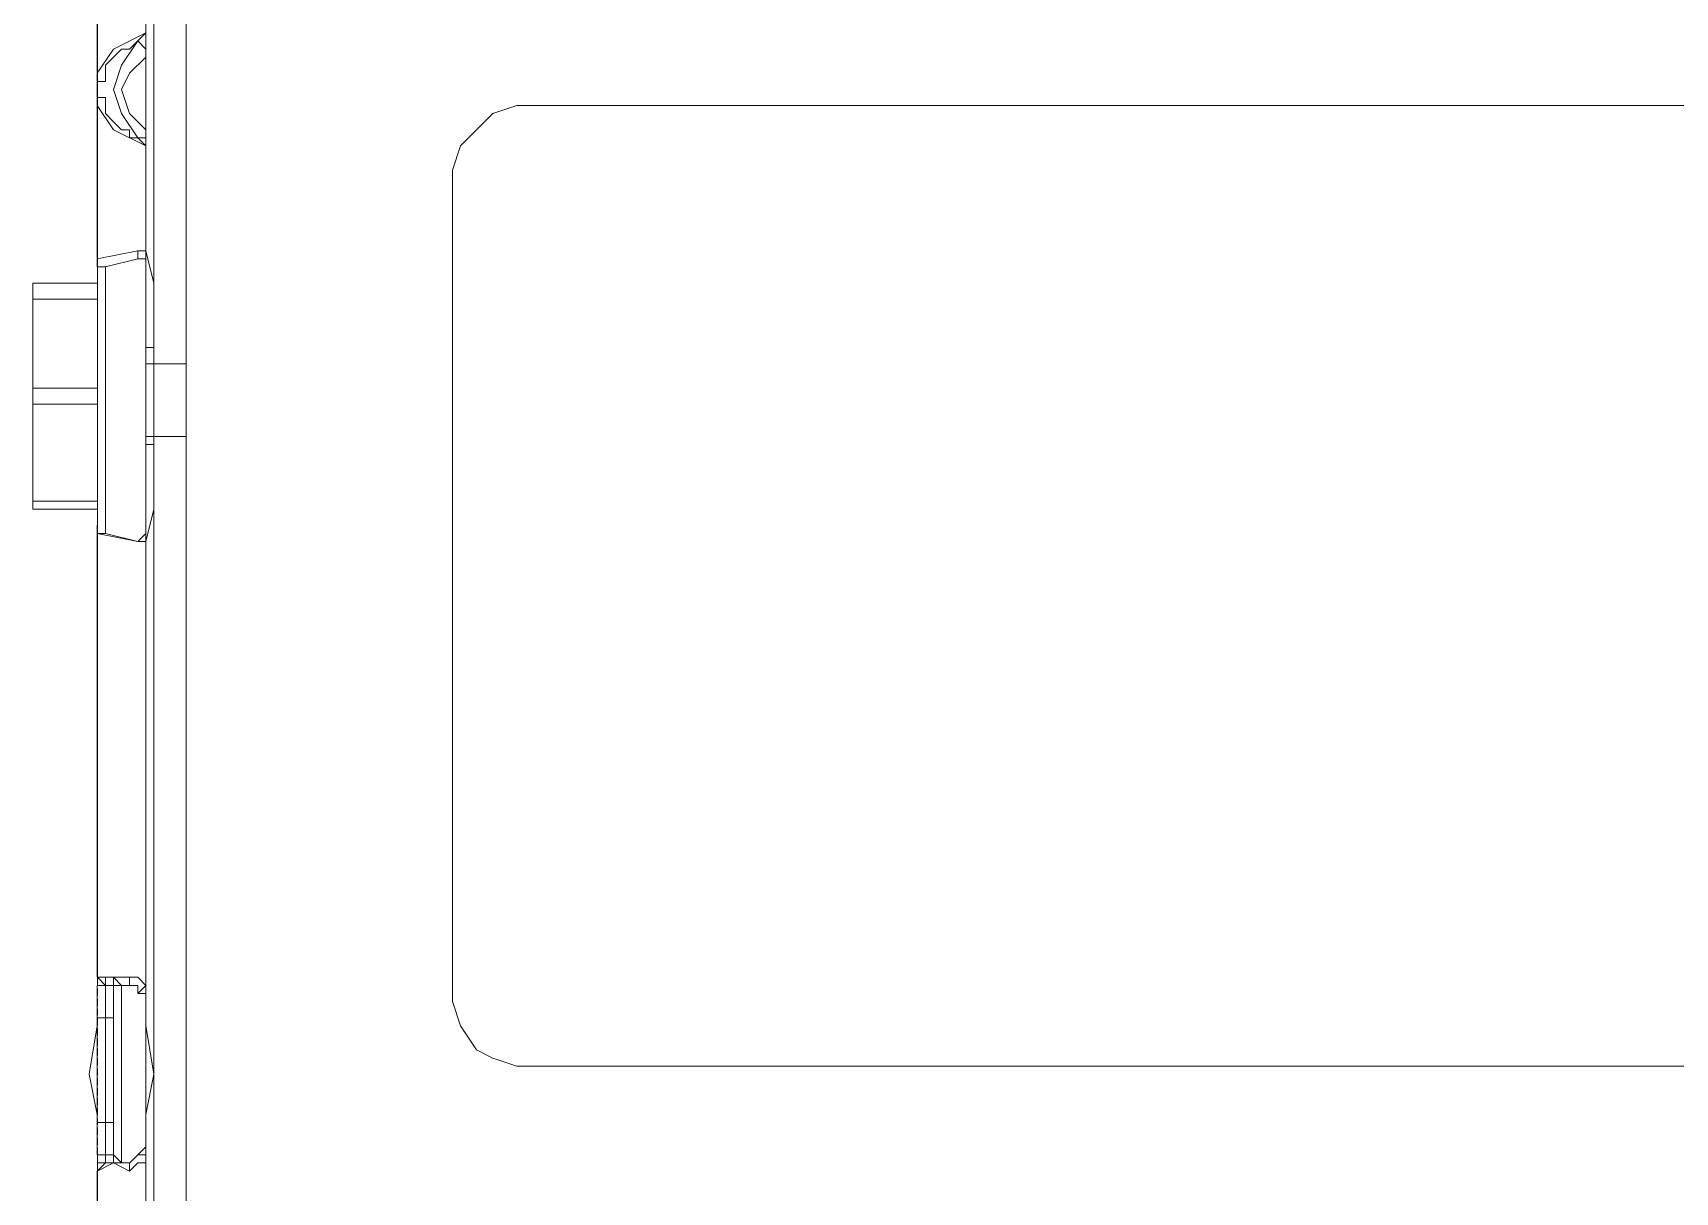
# Model space of a CAD drawing. Header units: millimetres. Extents: x 3165 to 8716, y -1118 to 2802.
# Drawn here: x 3828.4 to 3882.8, y 1620.8 to 1659.3 of the extents above; entities that cross this region are included whole.
import ezdxf

# ---------------------------------------------------------------- set-up
doc = ezdxf.new("R2010")
doc.units = ezdxf.units.MM
doc.linetypes.add('PDF_IMPORT', pattern=[1, 0.8, -0.2])
doc.layers.add('PDF_Geometry', color=7, linetype='Continuous', true_color=0x1f1916)

msp = doc.modelspace()

# ---------------------------------------------------------------- linework, layer by layer
at = {"layer": 'PDF_Geometry', "color": 0, "linetype": 'PDF_IMPORT', "lineweight": 15, "ltscale": 0.287125}
msp.add_lwpolyline([(3830.503, 1613.468), (3830.503, 1695.666)], dxfattribs=at)
at = {"layer": 'PDF_Geometry', "color": 0, "lineweight": 15}
for points in [[(3833.445, 1681.205), (3832.375, 1681.205), (3832.375, 1680.936), (3832.375, 1648.808), (3832.375, 1648.272), (3833.445, 1648.272)], [(3833.445, 1681.206), (3833.445, 1648.273), (3833.445, 1645.864), (3833.445, 1613.468), (3833.445, 1613.2), (3833.713, 1612.933), (3833.713, 1612.665), (3833.981, 1612.396), (3834.248, 1612.396), (3834.516, 1612.128), (3834.785, 1612.128), (3840.674, 1612.128)], [(3830.502, 1657.913), (3830.502, 1656.842), (3831.038, 1656.039), (3832.108, 1655.504), (3831.038, 1656.039), (3830.502, 1656.842), (3831.038, 1656.039), (3832.108, 1655.504), (3831.038, 1656.039), (3830.502, 1656.842), (3831.038, 1656.039), (3832.108, 1655.504), (3831.038, 1656.039), (3830.502, 1656.842), (3831.038, 1656.039), (3832.108, 1655.504), (3831.038, 1656.039), (3830.502, 1656.842), (3831.038, 1656.039), (3832.108, 1655.504), (3831.038, 1656.039), (3830.502, 1656.842), (3831.038, 1656.039), (3832.108, 1655.504), (3831.038, 1656.039), (3830.502, 1656.842), (3831.038, 1656.039), (3832.108, 1655.504), (3831.038, 1656.039), (3830.502, 1656.842), (3831.038, 1656.039), (3832.108, 1655.504), (3831.038, 1656.039), (3830.502, 1656.842), (3831.038, 1656.039), (3832.108, 1655.504), (3831.038, 1656.039), (3830.502, 1656.842), (3831.038, 1656.039), (3832.108, 1655.504), (3831.038, 1656.039), (3830.502, 1656.842), (3831.038, 1656.039), (3832.108, 1655.504), (3831.841, 1655.77), (3831.573, 1655.77), (3831.573, 1656.039), (3831.305, 1656.039), (3831.038, 1656.307), (3830.77, 1656.575), (3830.77, 1657.11), (3830.502, 1657.11), (3830.502, 1657.645), (3830.77, 1657.645), (3830.77, 1658.181), (3831.038, 1658.448), (3831.305, 1658.716), (3831.573, 1658.716), (3831.841, 1658.985), (3832.108, 1659.251), (3831.038, 1658.716), (3830.502, 1657.913), (3831.038, 1658.716), (3832.108, 1659.251), (3831.038, 1658.716), (3830.502, 1657.913), (3831.038, 1658.716), (3832.108, 1659.251), (3831.038, 1658.716), (3830.502, 1657.913), (3831.038, 1658.716), (3832.108, 1659.251), (3831.038, 1658.716), (3830.502, 1657.913), (3831.038, 1658.716), (3832.108, 1659.251), (3831.038, 1658.716), (3830.502, 1657.913), (3831.038, 1658.716), (3832.108, 1659.251), (3831.038, 1658.716), (3830.502, 1657.913), (3831.038, 1658.716), (3832.108, 1659.251), (3831.038, 1658.716), (3830.502, 1657.913), (3831.038, 1658.716), (3832.108, 1659.251), (3831.038, 1658.716), (3830.502, 1657.913), (3831.038, 1658.716), (3832.108, 1659.251), (3831.038, 1658.716), (3830.502, 1657.913), (3831.038, 1658.716), (3832.108, 1659.251), (3831.038, 1658.716), (3830.502, 1657.913), (3831.038, 1658.716), (3832.108, 1659.251), (3831.038, 1658.716), (3830.502, 1657.913), (3830.502, 1679.064)], [(3830.503, 1656.843), (3830.503, 1657.914), (3830.503, 1679.066)], [(3832.108, 1660.056), (3832.108, 1659.253), (3832.108, 1658.718), (3832.108, 1658.45), (3831.573, 1657.914), (3831.305, 1657.379), (3831.573, 1656.576), (3832.108, 1656.04)], [(3832.108, 1658.716), (3831.841, 1658.985), (3831.305, 1658.181), (3831.038, 1657.378), (3831.305, 1656.575), (3831.841, 1655.77), (3832.108, 1655.77), (3832.108, 1656.039)], [(3832.108, 1658.451), (3832.108, 1658.719), (3832.108, 1659.254)], [(3832.111, 1658.18), (3832.111, 1658.447), (3832.111, 1658.715)], [(3830.502, 1656.843), (3830.502, 1651.756), (3831.841, 1652.024)], [(3830.503, 1651.757), (3830.503, 1656.844)], [(3832.108, 1656.308), (3832.108, 1656.04), (3832.108, 1655.505), (3832.108, 1652.024)], [(3832.111, 1656.037), (3832.111, 1656.574)], [(3832.109, 1655.505), (3832.109, 1655.772), (3831.843, 1655.772)], [(3832.108, 1655.506), (3832.108, 1656.041)], [(3832.109, 1652.025), (3832.109, 1655.506)], [(3830.502, 1651.756), (3830.502, 1651.488)], [(3830.503, 1651.756), (3830.503, 1651.488), (3830.771, 1651.488)], [(3830.503, 1651.756), (3830.503, 1651.488), (3830.771, 1651.488)], [(3830.503, 1651.756), (3830.503, 1651.488), (3830.771, 1651.488)], [(3830.503, 1651.756), (3830.503, 1651.488), (3830.771, 1651.488)], [(3830.503, 1651.756), (3830.503, 1651.488), (3830.771, 1651.488)], [(3830.503, 1651.756), (3830.503, 1651.488), (3830.771, 1651.488)], [(3830.503, 1651.756), (3830.503, 1651.488), (3830.771, 1651.488)], [(3830.503, 1651.756), (3830.503, 1651.488), (3830.771, 1651.488)], [(3830.503, 1651.756), (3830.503, 1651.488), (3830.771, 1651.488)], [(3830.503, 1651.756), (3830.503, 1651.488), (3830.771, 1651.488)], [(3830.503, 1651.756), (3830.503, 1651.488), (3830.771, 1651.488)], [(3830.503, 1651.756), (3830.503, 1651.488), (3830.771, 1651.488)], [(3830.503, 1651.756), (3830.503, 1651.488), (3830.771, 1651.488)], [(3830.503, 1651.756), (3830.503, 1651.488), (3830.771, 1651.488)], [(3830.503, 1651.756), (3830.503, 1651.488), (3830.771, 1651.488)], [(3830.503, 1651.756), (3830.503, 1651.488), (3830.771, 1651.488)], [(3830.503, 1651.756), (3830.503, 1651.488), (3830.771, 1651.488)], [(3830.503, 1651.756), (3830.503, 1651.488)], [(3832.108, 1648.275), (3832.108, 1648.811), (3832.108, 1651.756), (3831.841, 1651.756), (3830.77, 1651.488), (3830.77, 1642.652), (3831.841, 1642.384), (3832.108, 1642.652), (3832.108, 1645.597), (3832.108, 1645.865)], [(3831.843, 1651.756), (3832.109, 1651.756), (3832.109, 1652.024)], [(3832.109, 1652.023), (3831.843, 1652.023)], [(3832.109, 1652.023), (3831.843, 1652.023)], [(3832.109, 1652.023), (3831.843, 1652.023)], [(3832.109, 1652.023), (3831.843, 1652.023)], [(3832.109, 1652.023), (3831.843, 1652.023)], [(3832.109, 1652.023), (3831.843, 1652.023)], [(3832.109, 1652.023), (3831.843, 1652.023)], [(3832.109, 1652.023), (3831.843, 1652.023)], [(3832.109, 1652.023), (3831.843, 1652.023)], [(3832.109, 1652.023), (3831.843, 1652.023)], [(3832.109, 1652.023), (3831.843, 1652.023)], [(3832.109, 1652.023), (3831.843, 1652.023)], [(3832.109, 1652.023), (3831.843, 1652.023)], [(3832.109, 1652.023), (3831.843, 1652.023)], [(3832.109, 1652.023), (3831.843, 1652.023)], [(3832.109, 1652.023), (3831.843, 1652.023)], [(3832.109, 1652.023), (3831.843, 1652.023)], [(3831.843, 1651.754), (3831.843, 1652.023)], [(3832.376, 1648.811), (3832.376, 1650.953), (3832.108, 1652.024)], [(3832.376, 1648.811), (3832.376, 1650.953), (3832.108, 1652.024)], [(3832.376, 1648.811), (3832.376, 1650.953), (3832.108, 1652.024)], [(3832.376, 1648.811), (3832.376, 1650.953), (3832.108, 1652.024)], [(3832.376, 1648.811), (3832.376, 1650.953), (3832.108, 1652.024)], [(3832.376, 1648.811), (3832.376, 1650.953), (3832.108, 1652.024)], [(3832.376, 1648.811), (3832.376, 1650.953), (3832.108, 1652.024)], [(3832.376, 1648.811), (3832.376, 1650.953), (3832.108, 1652.024)], [(3832.376, 1648.811), (3832.376, 1650.953), (3832.108, 1652.024)], [(3832.376, 1648.811), (3832.376, 1650.953), (3832.108, 1652.024)], [(3832.376, 1648.811), (3832.376, 1650.953), (3832.108, 1652.024)], [(3832.376, 1648.811), (3832.376, 1650.953), (3832.108, 1652.024)], [(3832.376, 1648.811), (3832.376, 1650.953), (3832.108, 1652.024)], [(3832.376, 1648.811), (3832.376, 1650.953), (3832.108, 1652.024)], [(3832.376, 1648.811), (3832.376, 1650.953), (3832.108, 1652.024)], [(3832.376, 1648.811), (3832.376, 1650.953), (3832.108, 1652.024)], [(3832.376, 1648.811), (3832.376, 1650.953), (3832.108, 1652.024)], [(3832.108, 1651.756), (3832.108, 1652.024)], [(3830.773, 1651.488), (3830.504, 1651.488), (3830.504, 1642.919), (3830.504, 1642.652), (3830.773, 1642.652)], [(3828.363, 1649.616), (3828.363, 1650.954), (3828.363, 1650.419)], [(3830.504, 1650.954), (3828.363, 1650.954)], [(3830.504, 1650.419), (3828.363, 1650.419), (3828.363, 1649.616), (3828.363, 1648.276)], [(3832.378, 1648.812), (3832.109, 1648.812)], [(3828.363, 1647.473), (3828.363, 1648.276), (3828.363, 1645.867), (3828.363, 1646.938)], [(3832.376, 1645.865), (3832.108, 1645.865), (3832.108, 1648.275), (3832.376, 1648.275)], [(3832.375, 1648.272), (3832.375, 1645.863), (3833.445, 1645.863)], [(3830.504, 1647.473), (3828.363, 1647.473), (3828.363, 1646.938), (3830.504, 1646.938)], [(3828.363, 1645.867), (3828.363, 1644.795), (3828.363, 1643.725), (3830.504, 1643.725)], [(3832.374, 1645.863), (3832.374, 1645.328), (3832.374, 1613.467), (3833.444, 1613.467)], [(3832.378, 1645.332), (3832.378, 1645.598), (3832.109, 1645.598)], [(3832.109, 1642.387), (3832.378, 1643.458), (3832.378, 1645.333)], [(3832.109, 1642.387), (3832.378, 1643.458), (3832.378, 1645.333)], [(3832.109, 1642.387), (3832.378, 1643.458), (3832.378, 1645.333)], [(3832.109, 1642.387), (3832.378, 1643.458), (3832.378, 1645.333)], [(3832.109, 1642.387), (3832.378, 1643.458), (3832.378, 1645.333)], [(3832.109, 1642.387), (3832.378, 1643.458), (3832.378, 1645.333)], [(3832.109, 1642.387), (3832.378, 1643.458), (3832.378, 1645.333)], [(3832.109, 1642.387), (3832.378, 1643.458), (3832.378, 1645.333)], [(3832.109, 1642.387), (3832.378, 1643.458), (3832.378, 1645.333)], [(3832.109, 1642.387), (3832.378, 1643.458), (3832.378, 1645.333)], [(3832.109, 1642.387), (3832.378, 1643.458), (3832.378, 1645.333)], [(3832.109, 1642.387), (3832.378, 1643.458), (3832.378, 1645.333)], [(3832.109, 1642.387), (3832.378, 1643.458), (3832.378, 1645.333)], [(3832.109, 1642.387), (3832.378, 1643.458), (3832.378, 1645.333)], [(3832.109, 1642.387), (3832.378, 1643.458), (3832.378, 1645.333)], [(3832.109, 1642.387), (3832.378, 1643.458), (3832.378, 1645.333)], [(3832.109, 1642.387), (3832.378, 1643.458), (3832.378, 1645.333)], [(3828.363, 1643.725), (3828.363, 1643.457), (3828.363, 1644.795)], [(3828.363, 1643.457), (3830.504, 1643.457)], [(3830.502, 1642.921), (3830.502, 1642.654)], [(3831.841, 1642.384), (3830.502, 1642.652), (3830.502, 1627.927), (3831.038, 1627.927), (3831.573, 1627.927)], [(3830.771, 1627.66), (3830.503, 1627.928), (3830.503, 1642.654)], [(3830.771, 1642.652), (3830.503, 1642.652)], [(3830.771, 1642.652), (3830.503, 1642.652)], [(3830.771, 1642.652), (3830.503, 1642.652)], [(3830.771, 1642.652), (3830.503, 1642.652)], [(3830.771, 1642.652), (3830.503, 1642.652)], [(3830.771, 1642.652), (3830.503, 1642.652)], [(3830.771, 1642.652), (3830.503, 1642.652)], [(3830.771, 1642.652), (3830.503, 1642.652)], [(3830.771, 1642.652), (3830.503, 1642.652)], [(3830.771, 1642.652), (3830.503, 1642.652)], [(3830.771, 1642.652), (3830.503, 1642.652)], [(3830.771, 1642.652), (3830.503, 1642.652)], [(3830.771, 1642.652), (3830.503, 1642.652)], [(3830.771, 1642.652), (3830.503, 1642.652)], [(3830.771, 1642.652), (3830.503, 1642.652)], [(3830.771, 1642.652), (3830.503, 1642.652)], [(3830.771, 1642.652), (3830.503, 1642.652)], [(3832.108, 1642.384), (3832.108, 1642.652)], [(3831.843, 1642.384), (3832.109, 1642.384), (3832.109, 1627.659), (3832.109, 1627.392)], [(3831.843, 1642.383), (3832.109, 1642.383)], [(3831.843, 1642.383), (3832.109, 1642.383)], [(3831.843, 1642.383), (3832.109, 1642.383)], [(3831.843, 1642.383), (3832.109, 1642.383)], [(3831.843, 1642.383), (3832.109, 1642.383)], [(3831.843, 1642.383), (3832.109, 1642.383)], [(3831.843, 1642.383), (3832.109, 1642.383)], [(3831.843, 1642.383), (3832.109, 1642.383)], [(3831.843, 1642.383), (3832.109, 1642.383)], [(3831.843, 1642.383), (3832.109, 1642.383)], [(3831.843, 1642.383), (3832.109, 1642.383)], [(3831.843, 1642.383), (3832.109, 1642.383)], [(3831.843, 1642.383), (3832.109, 1642.383)], [(3831.843, 1642.383), (3832.109, 1642.383)], [(3831.843, 1642.383), (3832.109, 1642.383)], [(3831.843, 1642.383), (3832.109, 1642.383)], [(3831.843, 1642.383), (3832.109, 1642.383)], [(3832.109, 1642.388), (3832.109, 1627.396), (3832.109, 1626.324), (3832.378, 1624.718), (3832.109, 1623.378), (3832.109, 1622.04), (3832.109, 1623.378), (3832.378, 1624.718), (3832.109, 1626.324), (3832.109, 1627.396), (3832.109, 1626.324), (3832.378, 1624.718), (3832.109, 1623.378), (3832.109, 1622.04), (3832.109, 1623.378), (3832.378, 1624.718), (3832.109, 1626.324), (3832.109, 1627.396), (3832.109, 1626.324), (3832.378, 1624.718), (3832.109, 1623.378), (3832.109, 1622.04), (3832.109, 1623.378), (3832.378, 1624.718), (3832.109, 1626.324), (3832.109, 1627.396), (3832.109, 1626.324), (3832.378, 1624.718), (3832.109, 1623.378), (3832.109, 1622.04), (3832.109, 1623.378), (3832.378, 1624.718), (3832.109, 1626.324), (3832.109, 1627.396), (3832.109, 1626.324), (3832.378, 1624.718), (3832.109, 1623.378), (3832.109, 1622.04), (3832.109, 1623.378), (3832.378, 1624.718), (3832.109, 1626.324), (3832.109, 1627.396), (3832.109, 1626.324), (3832.378, 1624.718), (3832.109, 1623.378), (3832.109, 1622.04), (3832.109, 1623.378), (3832.378, 1624.718), (3832.109, 1626.324), (3832.109, 1627.396), (3832.109, 1626.324), (3832.378, 1624.718), (3832.109, 1623.378), (3832.109, 1622.04), (3832.109, 1623.378), (3832.378, 1624.718), (3832.109, 1626.324), (3832.109, 1627.396), (3832.109, 1626.324), (3832.378, 1624.718), (3832.109, 1623.378), (3832.109, 1622.04), (3832.109, 1623.378), (3832.378, 1624.718), (3832.109, 1626.324), (3832.109, 1627.396), (3832.109, 1626.324), (3832.378, 1624.718), (3832.109, 1623.378), (3832.109, 1622.04), (3832.109, 1623.378), (3832.378, 1624.718), (3832.109, 1626.324), (3832.109, 1627.396), (3832.109, 1626.324), (3832.378, 1624.718), (3832.109, 1623.378), (3832.109, 1622.04), (3832.109, 1623.378), (3832.378, 1624.718), (3832.109, 1626.324), (3832.109, 1627.396), (3832.109, 1626.324), (3832.378, 1624.718), (3832.109, 1623.378), (3832.109, 1622.04), (3832.109, 1616.15)], [(3831.038, 1622.036), (3831.038, 1623.108), (3831.038, 1624.714), (3831.038, 1626.588), (3830.77, 1626.588), (3830.502, 1626.588), (3830.502, 1626.32), (3830.235, 1624.714), (3830.502, 1623.374), (3830.502, 1626.32), (3830.502, 1627.659), (3830.77, 1627.659), (3830.77, 1627.927), (3830.77, 1627.659), (3830.77, 1627.927), (3830.77, 1627.659), (3830.77, 1627.927), (3830.77, 1627.659), (3830.77, 1627.927), (3830.77, 1627.659), (3830.77, 1627.927), (3830.77, 1627.659), (3830.77, 1627.927), (3830.77, 1627.659), (3830.77, 1627.927), (3830.77, 1627.659), (3830.77, 1627.927), (3830.77, 1627.659), (3830.77, 1627.927), (3830.77, 1627.659), (3830.77, 1627.927)], [(3831.038, 1627.927), (3831.038, 1627.659), (3831.038, 1627.927), (3831.038, 1627.659), (3831.038, 1627.927), (3831.038, 1627.659), (3831.038, 1627.927), (3831.038, 1627.659), (3831.038, 1627.927), (3831.038, 1627.659), (3831.038, 1627.927), (3831.038, 1627.659), (3831.038, 1627.927), (3831.038, 1627.659), (3831.038, 1627.927), (3831.038, 1627.659), (3831.038, 1627.927), (3831.038, 1627.659), (3831.038, 1627.927), (3831.038, 1627.659), (3831.038, 1627.927), (3831.038, 1627.659), (3830.77, 1627.659), (3830.77, 1627.927), (3830.502, 1627.927)], [(3830.503, 1627.927), (3830.503, 1627.659)], [(3830.503, 1627.927), (3830.503, 1627.659)], [(3830.503, 1627.927), (3830.503, 1627.659)], [(3830.503, 1627.927), (3830.503, 1627.659)], [(3830.503, 1627.927), (3830.503, 1627.659)], [(3830.503, 1627.927), (3830.503, 1627.659)], [(3830.503, 1627.927), (3830.503, 1627.659)], [(3830.503, 1627.927), (3830.503, 1627.659)], [(3830.503, 1627.927), (3830.503, 1627.659)], [(3830.503, 1627.927), (3830.503, 1627.659)], [(3830.503, 1627.927), (3830.503, 1627.659)], [(3830.503, 1627.927), (3830.503, 1627.659)], [(3830.503, 1627.927), (3830.503, 1627.659)], [(3830.503, 1627.927), (3830.503, 1627.659)], [(3830.503, 1627.927), (3830.503, 1627.659)], [(3830.503, 1627.927), (3830.503, 1627.659)], [(3830.503, 1627.927), (3830.503, 1627.659)], [(3830.503, 1627.927), (3830.771, 1627.927)], [(3830.771, 1627.659), (3830.771, 1627.927)], [(3831.039, 1627.927), (3831.306, 1627.659)], [(3831.039, 1627.927), (3831.306, 1627.659)], [(3831.039, 1627.927), (3831.306, 1627.659)], [(3831.039, 1627.927), (3831.306, 1627.659)], [(3831.039, 1627.927), (3831.306, 1627.659)], [(3831.039, 1627.927), (3831.306, 1627.659)], [(3831.039, 1627.927), (3831.306, 1627.659)], [(3831.039, 1627.927), (3831.306, 1627.659)], [(3831.039, 1627.927), (3831.306, 1627.659)], [(3831.039, 1627.927), (3831.306, 1627.659)], [(3831.039, 1627.927), (3831.306, 1627.659)], [(3831.039, 1627.927), (3831.306, 1627.659)], [(3831.039, 1627.927), (3831.306, 1627.659)], [(3831.039, 1627.927), (3831.306, 1627.659)], [(3831.039, 1627.927), (3831.306, 1627.659)], [(3831.039, 1627.927), (3831.306, 1627.659)], [(3831.039, 1627.927), (3831.306, 1627.659)], [(3831.039, 1627.659), (3831.039, 1627.927)], [(3832.108, 1627.659), (3831.841, 1627.927), (3831.573, 1627.927)], [(3832.108, 1627.659), (3831.841, 1627.927), (3831.573, 1627.927)], [(3832.108, 1627.659), (3831.841, 1627.927), (3831.573, 1627.927)], [(3832.108, 1627.659), (3831.841, 1627.927), (3831.573, 1627.927)], [(3832.108, 1627.659), (3831.841, 1627.927), (3831.573, 1627.927)], [(3832.108, 1627.659), (3831.841, 1627.927), (3831.573, 1627.927)], [(3832.108, 1627.659), (3831.841, 1627.927), (3831.573, 1627.927)], [(3832.108, 1627.659), (3831.841, 1627.927), (3831.573, 1627.927)], [(3832.108, 1627.659), (3831.841, 1627.927), (3831.573, 1627.927)], [(3832.108, 1627.659), (3831.841, 1627.927), (3831.573, 1627.927)], [(3832.108, 1627.659), (3831.841, 1627.927), (3831.573, 1627.927)], [(3832.108, 1627.659), (3831.841, 1627.927), (3831.573, 1627.927)], [(3832.108, 1627.659), (3831.841, 1627.927), (3831.573, 1627.927)], [(3832.108, 1627.659), (3831.841, 1627.927), (3831.573, 1627.927)], [(3832.108, 1627.659), (3831.841, 1627.927), (3831.573, 1627.927)], [(3832.108, 1627.659), (3831.841, 1627.927), (3831.573, 1627.927)], [(3832.108, 1627.659), (3831.841, 1627.927), (3831.573, 1627.927), (3831.573, 1627.659)], [(3831.038, 1626.588), (3831.038, 1627.659), (3830.77, 1627.659), (3830.77, 1626.588), (3830.77, 1623.108), (3830.77, 1622.036), (3830.77, 1621.768), (3830.77, 1622.036), (3830.77, 1621.768), (3830.77, 1622.036), (3830.77, 1621.768), (3830.77, 1622.036), (3830.77, 1621.768), (3830.77, 1622.036), (3830.77, 1621.768), (3830.77, 1622.036), (3830.77, 1621.768), (3830.77, 1622.036), (3830.77, 1621.768), (3830.77, 1622.036), (3830.77, 1621.768), (3830.77, 1622.036), (3830.77, 1621.768)], [(3831.305, 1621.768), (3831.038, 1622.036), (3831.038, 1627.659), (3831.305, 1627.659)], [(3832.111, 1627.124), (3832.111, 1627.392), (3831.844, 1627.392), (3831.844, 1627.659), (3831.576, 1627.659), (3831.308, 1627.659), (3831.308, 1621.768), (3831.576, 1621.768), (3831.844, 1622.036), (3832.111, 1622.304)], [(3831.843, 1627.392), (3832.109, 1627.659)], [(3830.502, 1623.374), (3830.502, 1623.108), (3830.77, 1623.108), (3831.038, 1623.108)], [(3830.502, 1623.108), (3830.502, 1622.036), (3830.77, 1622.036), (3831.038, 1622.036), (3831.038, 1621.768), (3830.77, 1621.768), (3830.502, 1621.501)], [(3832.111, 1622.036), (3832.111, 1622.304), (3832.111, 1622.571)], [(3831.573, 1621.501), (3831.038, 1621.768), (3830.502, 1621.501), (3830.502, 1614.003)], [(3830.503, 1622.036), (3830.503, 1621.501)], [(3830.503, 1622.036), (3830.503, 1621.501)], [(3830.503, 1622.036), (3830.503, 1621.501)], [(3830.503, 1622.036), (3830.503, 1621.501)], [(3830.503, 1622.036), (3830.503, 1621.501)], [(3830.503, 1622.036), (3830.503, 1621.501)], [(3830.503, 1622.036), (3830.503, 1621.501)], [(3830.503, 1622.036), (3830.503, 1621.501)], [(3830.503, 1622.036), (3830.503, 1621.501)], [(3830.503, 1622.036), (3830.503, 1621.501)], [(3830.503, 1622.036), (3830.503, 1621.501)], [(3830.503, 1622.036), (3830.503, 1621.501)], [(3830.503, 1622.036), (3830.503, 1621.501)], [(3830.503, 1622.036), (3830.503, 1621.501)], [(3830.503, 1622.036), (3830.503, 1621.501)], [(3830.503, 1622.036), (3830.503, 1621.501)], [(3830.503, 1622.036), (3830.503, 1621.501)], [(3830.503, 1614.004), (3830.503, 1621.502), (3830.503, 1621.769), (3830.771, 1621.769)], [(3830.771, 1621.768), (3830.503, 1621.768), (3830.503, 1621.501)], [(3830.771, 1622.036), (3830.771, 1621.768)], [(3830.771, 1622.036), (3830.771, 1621.768)], [(3831.039, 1621.768), (3831.039, 1622.036)], [(3831.039, 1621.768), (3831.039, 1622.036)], [(3831.039, 1621.768), (3831.039, 1622.036)], [(3831.039, 1621.768), (3831.039, 1622.036)], [(3831.039, 1621.768), (3831.039, 1622.036)], [(3831.039, 1621.768), (3831.039, 1622.036)], [(3831.039, 1621.768), (3831.039, 1622.036)], [(3831.039, 1621.768), (3831.039, 1622.036)], [(3831.039, 1621.768), (3831.039, 1622.036)], [(3831.039, 1621.768), (3831.039, 1622.036)], [(3831.039, 1621.768), (3831.039, 1622.036)], [(3831.039, 1621.768), (3831.039, 1622.036)], [(3831.039, 1621.768), (3831.039, 1622.036)], [(3831.039, 1621.768), (3831.039, 1622.036)], [(3831.039, 1621.768), (3831.039, 1622.036)], [(3831.039, 1621.768), (3831.039, 1622.036)], [(3831.039, 1621.768), (3831.039, 1622.036)], [(3831.039, 1621.768), (3831.039, 1622.036)], [(3831.039, 1621.768), (3831.039, 1622.036)], [(3831.039, 1621.768), (3831.039, 1622.036)], [(3831.039, 1621.768), (3831.039, 1622.036)], [(3831.039, 1621.768), (3831.039, 1622.036)], [(3831.306, 1621.768), (3831.039, 1621.768)], [(3831.306, 1621.768), (3831.039, 1621.768)], [(3831.306, 1621.768), (3831.039, 1621.768)], [(3831.306, 1621.768), (3831.039, 1621.768)], [(3831.306, 1621.768), (3831.039, 1621.768)], [(3831.306, 1621.768), (3831.039, 1621.768)], [(3831.306, 1621.768), (3831.039, 1621.768)], [(3831.306, 1621.768), (3831.039, 1621.768)], [(3831.306, 1621.768), (3831.039, 1621.768)], [(3831.306, 1621.768), (3831.039, 1621.768)], [(3831.306, 1621.768), (3831.039, 1621.768)], [(3831.306, 1621.768), (3831.039, 1621.768)], [(3831.306, 1621.768), (3831.039, 1621.768)], [(3831.306, 1621.768), (3831.039, 1621.768)], [(3831.306, 1621.768), (3831.039, 1621.768)], [(3831.306, 1621.768), (3831.039, 1621.768)], [(3831.306, 1621.768), (3831.039, 1621.768)], [(3831.573, 1621.501), (3831.841, 1621.768), (3832.108, 1621.768)], [(3831.573, 1621.501), (3831.841, 1621.768), (3832.108, 1621.768)], [(3831.573, 1621.501), (3831.841, 1621.768), (3832.108, 1621.768)], [(3831.573, 1621.501), (3831.841, 1621.768), (3832.108, 1621.768)], [(3831.573, 1621.501), (3831.841, 1621.768), (3832.108, 1621.768)], [(3831.573, 1621.501), (3831.841, 1621.768), (3832.108, 1621.768)], [(3831.573, 1621.501), (3831.841, 1621.768), (3832.108, 1621.768)], [(3831.573, 1621.501), (3831.841, 1621.768), (3832.108, 1621.768)], [(3831.573, 1621.501), (3831.841, 1621.768), (3832.108, 1621.768)], [(3831.573, 1621.501), (3831.841, 1621.768), (3832.108, 1621.768)], [(3831.573, 1621.501), (3831.841, 1621.768), (3832.108, 1621.768)], [(3831.573, 1621.501), (3831.841, 1621.768), (3832.108, 1621.768)], [(3831.573, 1621.501), (3831.841, 1621.768), (3832.108, 1621.768)], [(3831.573, 1621.501), (3831.841, 1621.768), (3832.108, 1621.768)], [(3831.573, 1621.501), (3831.841, 1621.768), (3832.108, 1621.768)], [(3831.573, 1621.501), (3831.841, 1621.768), (3832.108, 1621.768)], [(3831.573, 1621.501), (3831.841, 1621.768), (3832.108, 1621.768)], [(3831.573, 1621.768), (3831.573, 1621.501)], [(3832.109, 1622.037), (3832.109, 1621.769), (3832.109, 1622.037), (3831.843, 1622.037)], [(3832.109, 1616.415), (3832.109, 1621.771)]]:
    msp.add_lwpolyline(points, dxfattribs=at)
for points in [[(3929.016, 1654.699), (3928.748, 1655.502), (3928.481, 1656.037), (3927.678, 1656.574), (3926.875, 1656.84), (3844.42, 1656.84), (3843.617, 1656.574), (3843.082, 1656.037), (3842.547, 1655.502), (3842.279, 1654.699), (3842.279, 1627.121), (3842.547, 1626.319), (3843.082, 1625.516), (3843.617, 1625.248), (3844.42, 1624.979), (3925.803, 1624.979), (3929.016, 1628.192)], [(3830.771, 1651.488), (3830.503, 1651.488), (3830.503, 1651.756), (3830.503, 1651.488)], [(3830.771, 1651.488), (3830.503, 1651.488), (3830.503, 1651.756), (3830.503, 1651.488)], [(3831.843, 1652.023), (3832.109, 1652.023)], [(3831.843, 1652.023), (3832.109, 1652.023)], [(3832.108, 1652.024), (3832.376, 1650.953), (3832.376, 1648.811), (3832.376, 1650.953)], [(3832.108, 1652.024), (3832.376, 1650.953), (3832.376, 1648.811), (3832.376, 1650.953)], [(3832.378, 1645.333), (3832.378, 1643.458), (3832.109, 1642.387), (3832.378, 1643.458)], [(3832.378, 1645.333), (3832.378, 1643.458), (3832.109, 1642.387), (3832.378, 1643.458)], [(3830.503, 1642.652), (3830.771, 1642.652)], [(3830.503, 1642.652), (3830.771, 1642.652)], [(3832.109, 1642.383), (3831.843, 1642.383)], [(3832.109, 1642.383), (3831.843, 1642.383)], [(3830.503, 1627.659), (3830.503, 1627.927)], [(3830.503, 1627.659), (3830.503, 1627.927)], [(3830.77, 1627.659), (3830.77, 1627.927)], [(3831.306, 1627.659), (3831.039, 1627.927)], [(3831.306, 1627.659), (3831.039, 1627.927)], [(3831.573, 1627.927), (3831.841, 1627.927), (3832.108, 1627.659), (3831.841, 1627.927)], [(3831.573, 1627.927), (3831.841, 1627.927), (3832.108, 1627.659), (3831.841, 1627.927)], [(3830.503, 1621.501), (3830.503, 1622.036)], [(3830.503, 1621.501), (3830.503, 1622.036)], [(3830.77, 1621.768), (3830.77, 1622.036)], [(3831.039, 1621.768), (3831.306, 1621.768)], [(3831.039, 1621.768), (3831.306, 1621.768)], [(3832.108, 1621.768), (3831.841, 1621.768), (3831.573, 1621.501), (3831.841, 1621.768)], [(3832.108, 1621.768), (3831.841, 1621.768), (3831.573, 1621.501), (3831.841, 1621.768)]]:
    msp.add_lwpolyline(points, close=True, dxfattribs=at)
for points in [[(3832.108, 1658.45), (3832.108, 1657.736), (3832.108, 1657.021), (3832.108, 1656.308)], [(3832.111, 1656.574), (3832.111, 1657.109), (3832.111, 1657.645), (3832.111, 1658.18)], [(3832.111, 1622.571), (3832.111, 1624.089), (3832.111, 1625.606), (3832.111, 1627.124)]]:
    msp.add_open_spline(points, degree=3, dxfattribs=at)

doc.saveas('drawing.dxf')
